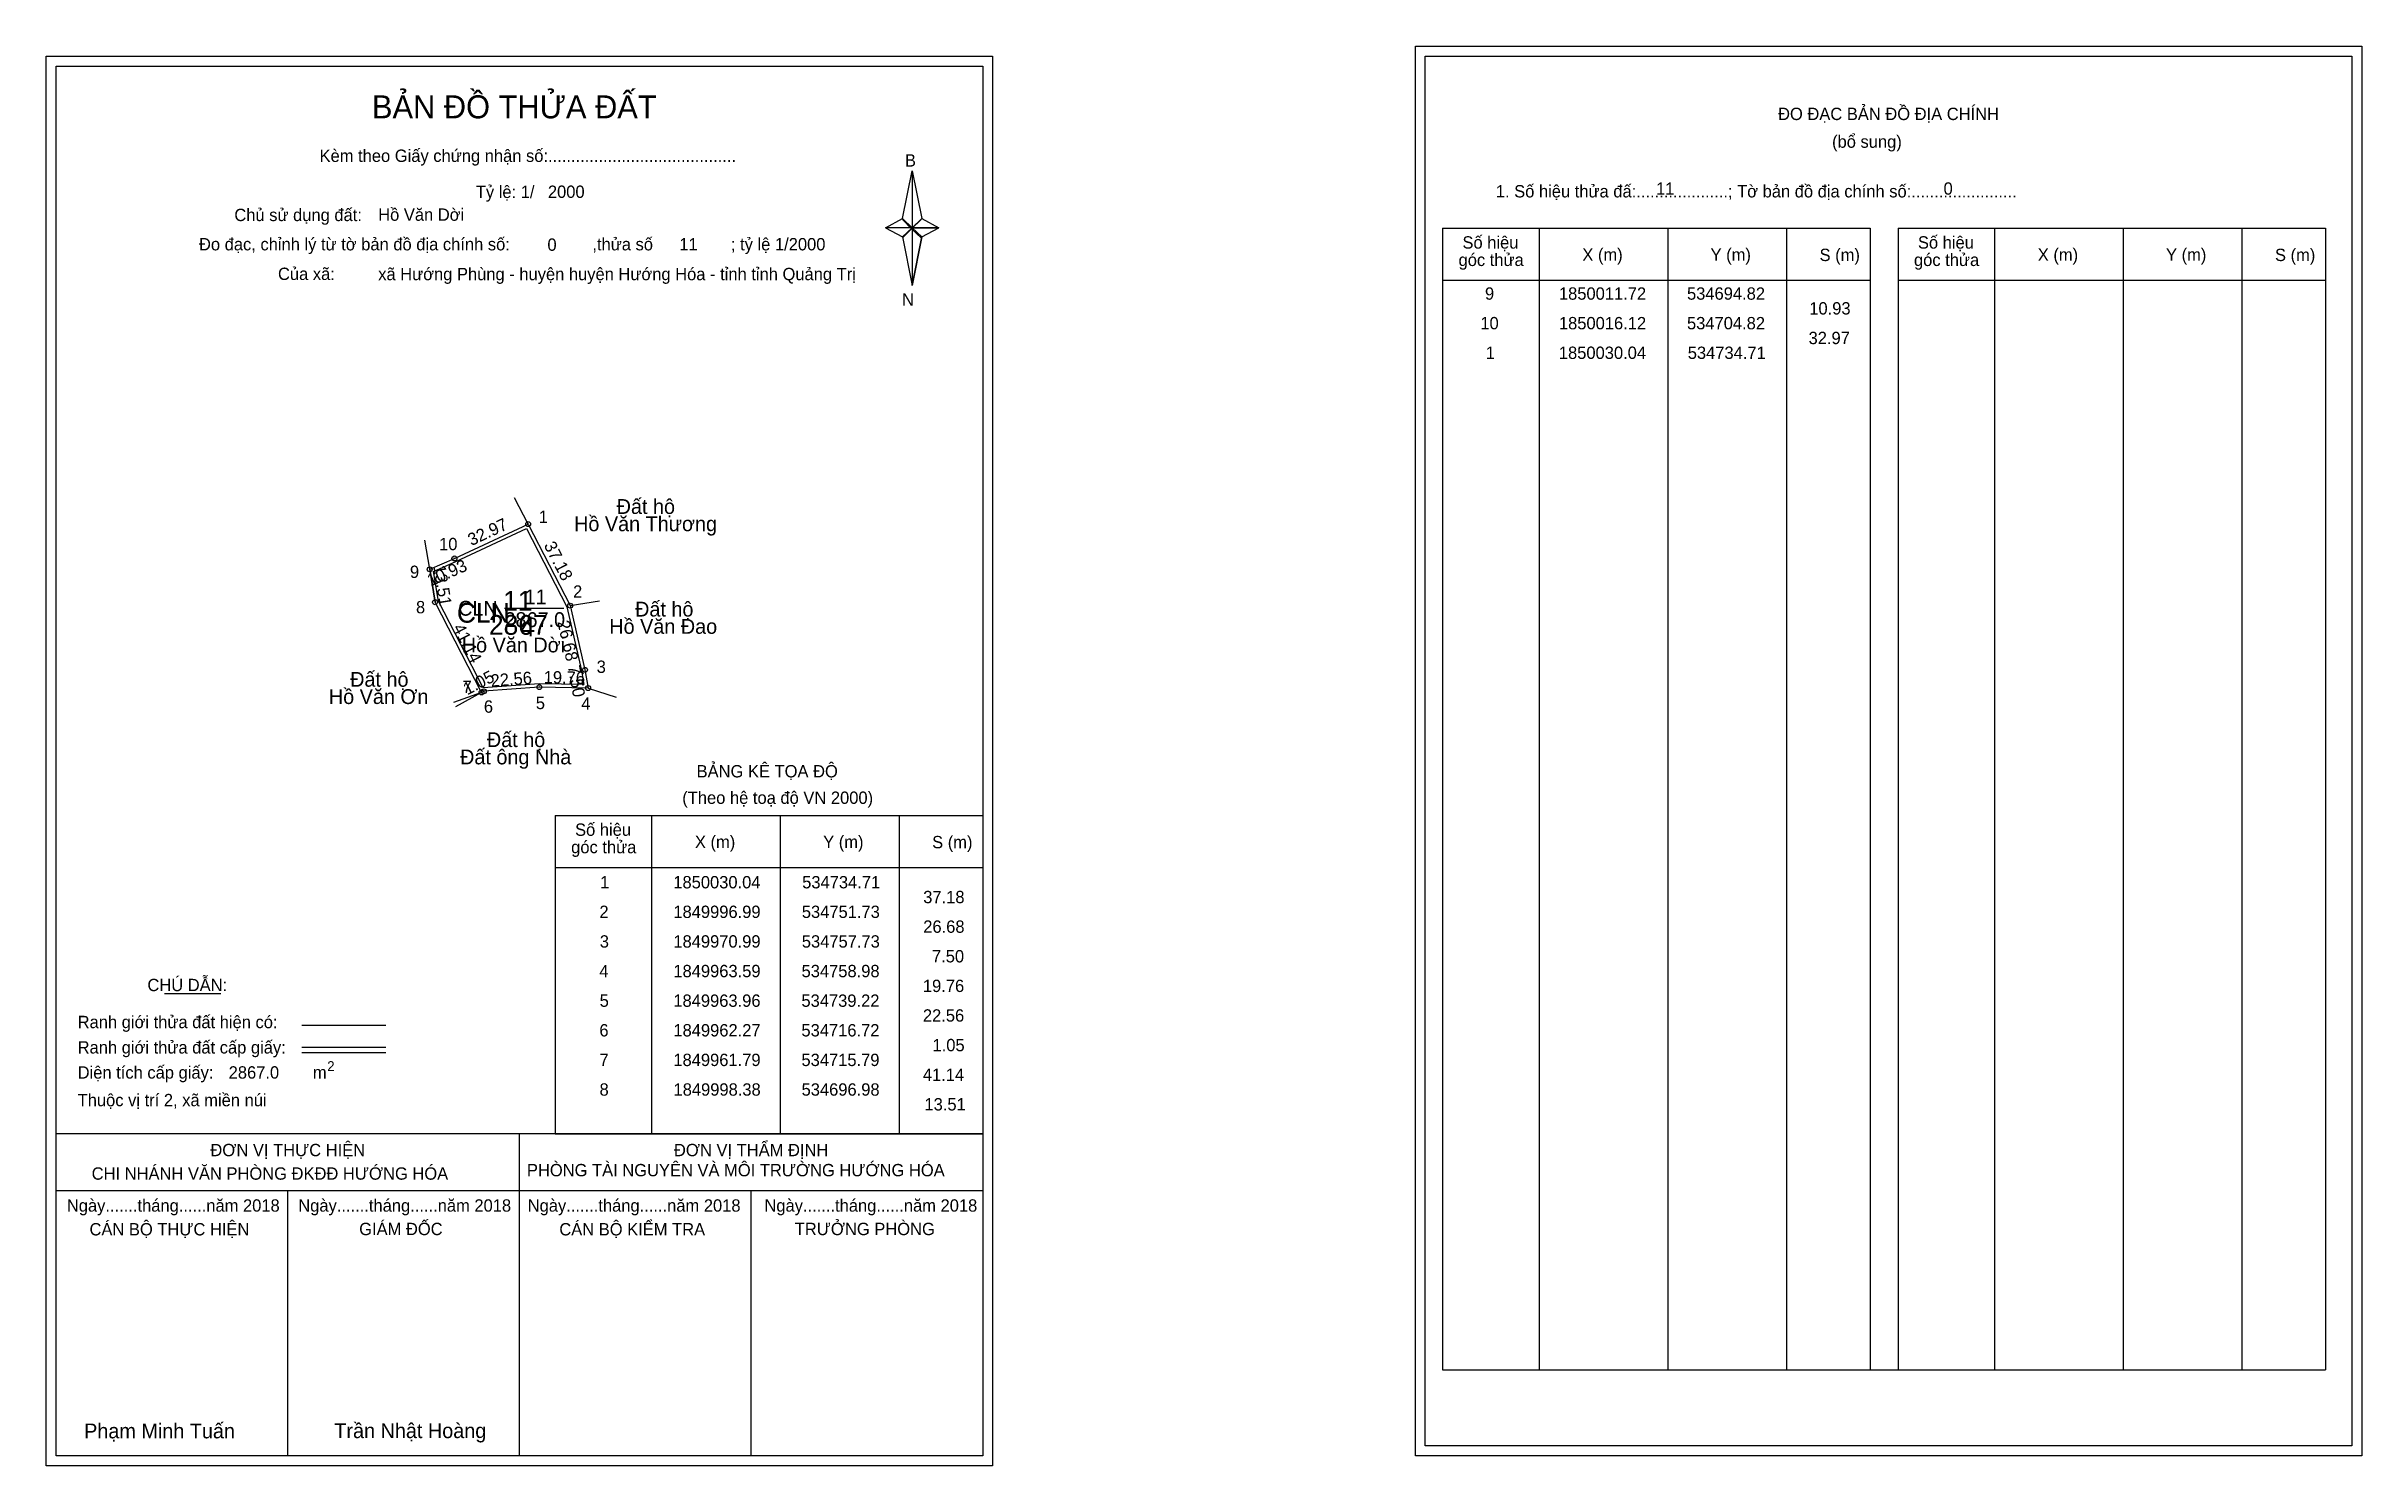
# Model space of a CAD drawing. Extents: x 534539 to 535478, y 1849648 to 1850224.
import ezdxf

# ---------------------------------------------------------------- set-up
doc = ezdxf.new("R2010")
doc.units = 0
for name, color, linetype in [('Level 1', 7, 'Continuous'), ('Level 10', 7, 'Continuous'), ('Level 11', 7, 'Continuous'), ('Level 13', 7, 'Continuous'), ('Level 2', 7, 'Continuous'), ('Level 27', 7, 'Continuous'), ('Level 3', 7, 'Continuous'), ('Level 36', 7, 'Continuous'), ('Level 4', 7, 'Continuous'), ('Level 49', 7, 'Continuous'), ('Level 5', 7, 'Continuous'), ('Level 53', 7, 'Continuous'), ('Level 55', 7, 'Continuous'), ('Level 6', 7, 'Continuous'), ('Level 63', 7, 'Continuous'), ('Level 9', 7, 'Continuous')]:
    doc.layers.add(name, color=color, linetype=linetype)

msp = doc.modelspace()

# ---------------------------------------------------------------- linework, layer by layer
at = {"layer": 'Level 1'}
for p, q in [((534543.49, 1850215.64), (534543.49, 1850215.64)), ((535098.14, 1850219.64), (535098.14, 1850219.64)), ((534886.34, 1850153.88), (534890.27, 1850173.16)), ((534890.27, 1850173.16), (534890.27, 1850150.11)), ((534890.27, 1850173.16), (534894.21, 1850153.88)), ((534879.45, 1850150.11), (534886.34, 1850153.88)), ((534886.34, 1850153.88), (534890.27, 1850150.11)), ((534889.98, 1850149.67), (534886.34, 1850153.44)), ((534890.27, 1850150.11), (534886.34, 1850146.43)), ((534889.98, 1850149.67), (534886.34, 1850145.99)), ((534886.34, 1850145.99), (534889.98, 1850149.67)), ((534886.34, 1850146.43), (534890.27, 1850126.71)), ((534893.91, 1850153.44), (534889.98, 1850149.67)), ((534889.98, 1850149.67), (534893.91, 1850153.44)), ((534893.91, 1850145.99), (534889.98, 1850149.67)), ((534894.21, 1850153.88), (534890.27, 1850150.11)), ((534890.27, 1850150.11), (534890.27, 1850126.71)), ((534890.27, 1850150.11), (534901.09, 1850150.11)), ((534890.27, 1850150.11), (534894.21, 1850146.43)), ((534894.21, 1850146.43), (534890.27, 1850126.71)), ((534894.21, 1850146.43), (534901.09, 1850150.11)), ((535105.2, 1850149.93), (535278.41, 1850149.93)), ((535144.38, 1849687.4), (535144.38, 1850149.93)), ((535196.53, 1849687.4), (535196.53, 1850149.93)), ((535244.47, 1850149.93), (535244.47, 1849687.4)), ((535278.41, 1850149.93), (535278.41, 1849687.4)), ((535289.72, 1850149.93), (535462.92, 1850149.93)), ((535328.9, 1849687.4), (535328.9, 1850149.93)), ((535381.04, 1849687.4), (535381.04, 1850149.93)), ((535428.99, 1850149.93), (535428.99, 1849687.4)), ((535462.92, 1850149.93), (535462.92, 1849687.4)), ((535105.2, 1850128.88), (535278.41, 1850128.88)), ((535289.72, 1850128.88), (535462.92, 1850128.88)), ((534745.68, 1849911.99), (534918.88, 1849911.99)), ((534784.86, 1849782.94), (534784.86, 1849911.99)), ((534837, 1849782.94), (534837, 1849911.99)), ((534884.95, 1849911.99), (534884.95, 1849782.94)), ((534745.68, 1849890.93), (534918.88, 1849890.93)), ((534587.33, 1849839.77), (534610.13, 1849839.77)), ((534643.06, 1849826.96), (534677.08, 1849826.96)), ((534643.06, 1849818.07), (534677.08, 1849818.07)), ((534643.06, 1849815.88), (534677.08, 1849815.88)), ((534757.15, 1849782.94), (534543.49, 1849782.94)), ((534918.88, 1849782.94), (534709.2, 1849782.94)), ((534731.19, 1849652.49), (534731.19, 1849782.94)), ((534745.68, 1849782.93), (534918.88, 1849782.93)), ((534918.89, 1849759.84), (534543.49, 1849759.84)), ((534637.34, 1849652.49), (534637.34, 1849759.84)), ((534825.04, 1849652.49), (534825.04, 1849759.84)), ((535105.2, 1849687.4), (535462.92, 1849687.4)), ((534918.88, 1849652.49), (534918.88, 1849652.49)), ((535473.54, 1849656.49), (535473.54, 1849656.49))]:
    msp.add_line(p, q, dxfattribs=at)
for points in [[(534886.34, 1850153.88), (534890.27, 1850173.16), (534890.27, 1850150.11)], [(534879.45, 1850150.11), (534886.34, 1850146.43), (534890.27, 1850150.11)], [(534890.27, 1850150.11), (534894.21, 1850153.88), (534901.09, 1850150.11)], [(534890.27, 1850150.11), (534890.27, 1850126.71), (534894.21, 1850146.43)]]:
    msp.add_lwpolyline(points, close=True, dxfattribs=at)
at = {"layer": 'Level 10'}
for p, q in [((534704.82, 1850016.12), (534734.71, 1850030.04)), ((534694.82, 1850011.72), (534704.82, 1850016.12)), ((534694.82, 1850011.72), (534696.98, 1849998.38))]:
    msp.add_line(p, q, dxfattribs=at)
for points in [[(534739.22, 1849963.96), (534716.72, 1849962.27), (534715.79, 1849961.79), (534696.98, 1849998.38), (534694.82, 1850011.72), (534704.82, 1850016.12), (534734.71, 1850030.04), (534751.73, 1849996.99), (534757.73, 1849970.99), (534758.98, 1849963.59)], [(534739.18, 1849965.36), (534716.41, 1849963.65), (534698.33, 1849998.82), (534696.38, 1850010.87), (534705.4, 1850014.84), (534734.08, 1850028.2), (534750.41, 1849996.5), (534756.36, 1849970.72), (534757.32, 1849965.02)]]:
    msp.add_lwpolyline(points, close=True, dxfattribs=at)
at = {"layer": 'Level 11'}
for centre in [(534734.71, 1850030.04), (534704.82, 1850016.12), (534694.82, 1850011.72), (534696.98, 1849998.38), (534751.73, 1849996.99), (534757.73, 1849970.99), (534715.79, 1849961.79), (534716.72, 1849962.27), (534739.22, 1849963.96), (534739.22, 1849963.96), (534758.98, 1849963.59)]:
    msp.add_circle(centre, 1, dxfattribs=at)
at = {"layer": 'Level 27'}
for p, q in [((534734.71, 1850030.04), (534729.2, 1850040.7)), ((534694.82, 1850011.72), (534692.9, 1850023.57)), ((534751.73, 1849996.99), (534763.56, 1849998.99)), ((534715.79, 1849961.79), (534704.49, 1849957.76)), ((534715.79, 1849961.79), (534705.26, 1849956.04)), ((534758.98, 1849963.59), (534770.4, 1849959.91))]:
    msp.add_line(p, q, dxfattribs=at)
at = {"layer": 'Level 3'}
for p, q in [((535105.2, 1850149.93), (535105.2, 1849687.4)), ((535289.72, 1850149.93), (535289.72, 1849687.4)), ((534745.68, 1849911.99), (534745.68, 1849782.94))]:
    msp.add_line(p, q, dxfattribs=at)
at = {"layer": 'Level 63'}
for points in [[(535094.14, 1850223.64), (535477.54, 1850223.64), (535477.54, 1849652.49), (535094.14, 1849652.49)], [(534539.49, 1850219.64), (534922.89, 1850219.64), (534922.89, 1849648.49), (534539.49, 1849648.49)], [(534543.49, 1850215.64), (534918.89, 1850215.64), (534918.89, 1849652.49), (534543.49, 1849652.49)], [(535098.14, 1850219.64), (535473.54, 1850219.64), (535473.54, 1849656.49), (535098.14, 1849656.49)]]:
    msp.add_lwpolyline(points, close=True, dxfattribs=at)
at = {"layer": 'Level 9'}
msp.add_line((534725.11, 1849995.92), (534749.19, 1849995.92), dxfattribs=at)

# ---------------------------------------------------------------- texts
at = {"layer": 'Level 1'}
for s, height, p in [('BẢN ĐỒ THỬA ĐẤT', 9.3313, (534671.42, 1850194.45)), ('ĐO ĐẠC BẢN ĐỒ ĐỊA CHÍNH', 5, (535241.09, 1850193.76)), ('(bổ sung)', 5, (535262.97, 1850182.52)), ('Kèm theo Giấy chứng nhận số:.........................................', 5, (534650.19, 1850176.79)), ('B', 5, (534887.36, 1850174.91)), ('1. Số hiệu thửa đấ:....................; Tờ bản đồ địa chính số:.......................', 5, (535126.75, 1850162.4)), ('Chủ sử dụng đất:', 5, (534615.67, 1850152.81)), ('Đo đạc, chỉnh lý từ tờ bản đồ địa chính số:                  ,thửa số                 ; tỷ lệ 1/2000', 5, (534601.35, 1850140.95)), ('Số hiệu', 5, (535113.23, 1850141.67)), ('Số hiệu', 5, (535297.75, 1850141.67)), ('góc thửa', 5, (535111.65, 1850134.61)), ('X (m)', 5, (535161.8, 1850136.72)), ('Y (m)', 5, (535213.75, 1850136.72)), ('S (m)', 5, (535257.91, 1850136.62)), ('góc thửa', 5, (535296.16, 1850134.61)), ('X (m)', 5, (535346.31, 1850136.72)), ('Y (m)', 5, (535398.27, 1850136.72)), ('S (m)', 5, (535442.42, 1850136.62)), ('Của xã:', 5, (534633.35, 1850128.95)), ('N', 5, (534886.16, 1850118.57)), ('BẢNG KÊ TỌA ĐỘ', 5, (534802.95, 1849927.39)), ('(Theo hệ toạ độ VN 2000)', 5, (534797.14, 1849916.67)), ('góc thửa', 5, (534752.13, 1849896.66)), ('Số hiệu', 5, (534753.71, 1849903.72)), ('X (m)', 5, (534802.27, 1849898.77)), ('Y (m)', 5, (534854.23, 1849898.77)), ('S (m)', 5, (534898.38, 1849898.67)), ('CHÚ DẪN:', 5, (534580.45, 1849840.78)), ('Ranh giới thửa đất hiện có:', 5, (534552.19, 1849825.78)), ('Ranh giới thửa đất cấp giấy:', 5, (534552.19, 1849815.5)), ('Diện tích cấp giấy:', 5, (534552.19, 1849805.34)), ('m', 5, (534647.5, 1849805.38)), ('2', 4, (534653.29, 1849808.4)), ('Thuộc vị trí 2, xã miền núi', 5, (534552.19, 1849794.14)), ('ĐƠN VỊ THỰC HIỆN', 5, (534605.96, 1849773.9)), ('ĐƠN VỊ THẨM ĐỊNH', 5, (534793.76, 1849773.9)), ('CHI NHÁNH VĂN PHÒNG ĐKĐĐ HƯỚNG HÓA', 5, (534557.87, 1849764.38)), ('PHÒNG TÀI NGUYÊN VÀ MÔI TRƯỜNG HƯỚNG HÓA', 5, (534734.21, 1849765.76)), ('Ngày.......tháng......năm 2018', 5, (534547.82, 1849751.43)), ('Ngày.......tháng......năm 2018', 5, (534641.57, 1849751.43)), ('Ngày.......tháng......năm 2018', 5, (534734.52, 1849751.43)), ('Ngày.......tháng......năm 2018', 5, (534830.43, 1849751.43)), ('CÁN BỘ THỰC HIỆN', 5, (534556.99, 1849741.8)), ('GIÁM ĐỐC', 5, (534666.25, 1849741.92)), ('CÁN BỘ KIỂM TRA', 5, (534747.33, 1849741.8)), ('TRƯỞNG PHÒNG', 5, (534842.71, 1849741.92)), ('Phạm Minh Tuấn', 6, (534554.81, 1849659.57)), ('Trần Nhật Hoàng', 6, (534656.19, 1849659.67))]:
    msp.add_text(s, height=height, dxfattribs=at).set_placement(p)
at = {"layer": 'Level 10'}
msp.add_text('4', height=8, dxfattribs=at).set_placement((534731.57, 1849984.56))
at = {"layer": 'Level 11'}
msp.add_text('Tỷ lệ: 1/', height=5, dxfattribs=at).set_placement((534713.5, 1850162.17))
at = {"layer": 'Level 13'}
for s, p in [('CLN', (534706.32, 1849992.92)), ('11', (534733.26, 1849997.52)), ('2867.0', (534725.12, 1849988.32))]:
    msp.add_text(s, height=6, dxfattribs=at).set_placement(p)
at = {"layer": 'Level 2'}
msp.add_text('Hồ Văn Dời', height=6, dxfattribs=at).set_placement((534707.82, 1849978.06))
at = {"layer": 'Level 3'}
msp.add_text('CLN', height=8, dxfattribs=at).set_placement((534705.84, 1849990.09))
at = {"layer": 'Level 36'}
for s, p in [('Hồ Văn Thương', (534753.31, 1850027.16)), ('Đất hộ', (534770.56, 1850034.16)), ('Đất hộ', (534778.03, 1849992.58)), ('Hồ Văn Đao', (534767.57, 1849985.58)), ('Đất hộ', (534662.59, 1849964.13)), ('Hồ Văn Ơn', (534653.96, 1849957.13)), ('Đất ông Nhà', (534707.13, 1849932.68)), ('Đất hộ', (534717.99, 1849939.68))]:
    msp.add_text(s, height=6, dxfattribs=at).set_placement(p)
at = {"layer": 'Level 4'}
msp.add_text('11', height=8, dxfattribs=at).set_placement((534724.56, 1849994.97))
at = {"layer": 'Level 49'}
for s, rotation, p in [('32.97', 24.97175, (534711.71, 1850021.09)), ('10.93', 23.74949, (534695.15, 1850004.66)), ('37.18', 297.24744, (534740.93, 1850021.45)), ('13.51', 279.19745, (534696.22, 1850013.06)), ('41.14', 297.20656, (534704.07, 1849988.09)), ('26.68', 282.99462, (534746.48, 1849990.4)), ('1.05', 27.29957, (534709.99, 1849960.6)), ('22.56', 4.29548, (534719.7, 1849964.1)), ('19.76', 358.92728, (534740.96, 1849965.53)), ('7.50', 279.58783, (534750.79, 1849972.43))]:
    msp.add_text(s, height=5, rotation=rotation, dxfattribs=at).set_placement(p)
at = {"layer": 'Level 5'}
msp.add_text('2867', height=8, dxfattribs=at).set_placement((534718.81, 1849985.2))
at = {"layer": 'Level 53'}
for s, p in [('9', (535122.35, 1850120.96)), ('1850011.72', (535152.31, 1850120.96)), ('534694.82', (535204.2, 1850120.96)), ('10.93', (535253.74, 1850114.96)), ('10', (535120.48, 1850108.96)), ('1850016.12', (535152.31, 1850108.96)), ('534704.82', (535204.2, 1850108.96)), ('1', (535122.65, 1850096.96)), ('1850030.04', (535152.28, 1850096.96)), ('534734.71', (535204.5, 1850096.96)), ('32.97', (535253.45, 1850102.96)), ('1', (534763.88, 1849882.43)), ('1850030.04', (534793.51, 1849882.43)), ('534734.71', (534845.72, 1849882.43)), ('2', (534763.58, 1849870.43)), ('1849996.99', (534793.54, 1849870.43)), ('534751.73', (534845.58, 1849870.43)), ('37.18', (534894.77, 1849876.43)), ('26.68', (534894.77, 1849864.43)), ('3', (534763.73, 1849858.43)), ('1849970.99', (534793.54, 1849858.43)), ('534757.73', (534845.58, 1849858.43)), ('7.50', (534898.31, 1849852.43)), ('4', (534763.55, 1849846.43)), ('1849963.59', (534793.54, 1849846.43)), ('534758.98', (534845.48, 1849846.43)), ('19.76', (534894.63, 1849840.43)), ('5', (534763.67, 1849834.43)), ('1849963.96', (534793.53, 1849834.43)), ('534739.22', (534845.42, 1849834.43)), ('6', (534763.56, 1849822.43)), ('1849962.27', (534793.55, 1849822.43)), ('534716.72', (534845.42, 1849822.43)), ('22.56', (534894.63, 1849828.43)), ('1.05', (534898.53, 1849816.43)), ('7', (534763.59, 1849810.43)), ('1849961.79', (534793.54, 1849810.43)), ('534715.79', (534845.43, 1849810.43)), ('41.14', (534894.6, 1849804.43)), ('8', (534763.63, 1849798.43)), ('1849998.38', (534793.6, 1849798.43)), ('534696.98', (534845.48, 1849798.43)), ('13.51', (534895.26, 1849792.43))]:
    msp.add_text(s, height=5, dxfattribs=at).set_placement(p)
at = {"layer": 'Level 55'}
for s, height, p in [('1', 0.8, (534734.49, 1850030.04)), ('0', 0.22, (534734.63, 1850029.82)), ('0', 0.22, (534734.63, 1850029.82)), ('0', 0.22, (534734.63, 1850029.82)), ('10', 0.8, (534704.25, 1850016.12)), ('0', 0.22, (534704.74, 1850015.9)), ('0', 0.22, (534704.74, 1850015.9)), ('9', 0.8, (534694.55, 1850011.72)), ('0', 0.22, (534694.74, 1850011.5)), ('0', 0.22, (534694.74, 1850011.5)), ('0', 0.22, (534694.74, 1850011.5)), ('0', 0.22, (534694.74, 1850011.5)), ('8', 0.8, (534696.72, 1849998.38)), ('0', 0.22, (534696.9, 1849998.16)), ('0', 0.22, (534696.9, 1849998.16)), ('2', 0.8, (534751.46, 1849996.99)), ('0', 0.22, (534751.65, 1849996.77)), ('0', 0.22, (534751.65, 1849996.77)), ('3', 0.8, (534757.48, 1849970.99)), ('0', 0.22, (534757.65, 1849970.77)), ('7', 0.8, (534715.52, 1849961.79)), ('0', 0.22, (534715.71, 1849961.57)), ('0', 0.22, (534715.71, 1849961.57)), ('0', 0.22, (534715.71, 1849961.57)), ('6', 0.8, (534716.45, 1849962.27)), ('0', 0.22, (534716.64, 1849962.05)), ('5', 0.8, (534738.96, 1849963.96)), ('0', 0.22, (534739.14, 1849963.74)), ('4', 0.8, (534758.7, 1849963.59)), ('0', 0.22, (534758.9, 1849963.37)), ('0', 0.22, (534758.9, 1849963.37))]:
    msp.add_text(s, height=height, dxfattribs=at).set_placement(p)
at = {"layer": 'Level 6'}
for s, p in [('2000', (534742.7, 1850162.21)), ('11', (535191.65, 1850163.48)), ('0', (535308.14, 1850163.52)), ('Hồ Văn Dời', (534673.94, 1850152.94)), ('0', (534742.52, 1850140.77)), ('11', (534795.95, 1850140.93)), ('xã Hướng Phùng - huyện huyện Hướng Hóa - tỉnh tỉnh Quảng Trị', (534673.96, 1850128.86)), ('2867.0', (534613.37, 1849805.35))]:
    msp.add_text(s, height=5, dxfattribs=at).set_placement(p)
at = {"layer": 'Level 9'}
for s, p in [('1', (534739, 1850030.47)), ('10', (534698.62, 1850019.45)), ('9', (534686.81, 1850008.2)), ('2', (534752.9, 1850000.21)), ('8', (534689.26, 1849993.88)), ('3', (534762.47, 1849969.74)), ('7', (534708.16, 1849961.65)), ('6', (534716.76, 1849953.61)), ('5', (534737.8, 1849955.06)), ('4', (534756.21, 1849954.78))]:
    msp.add_text(s, height=5, dxfattribs=at).set_placement(p)

doc.saveas('drawing.dxf')
